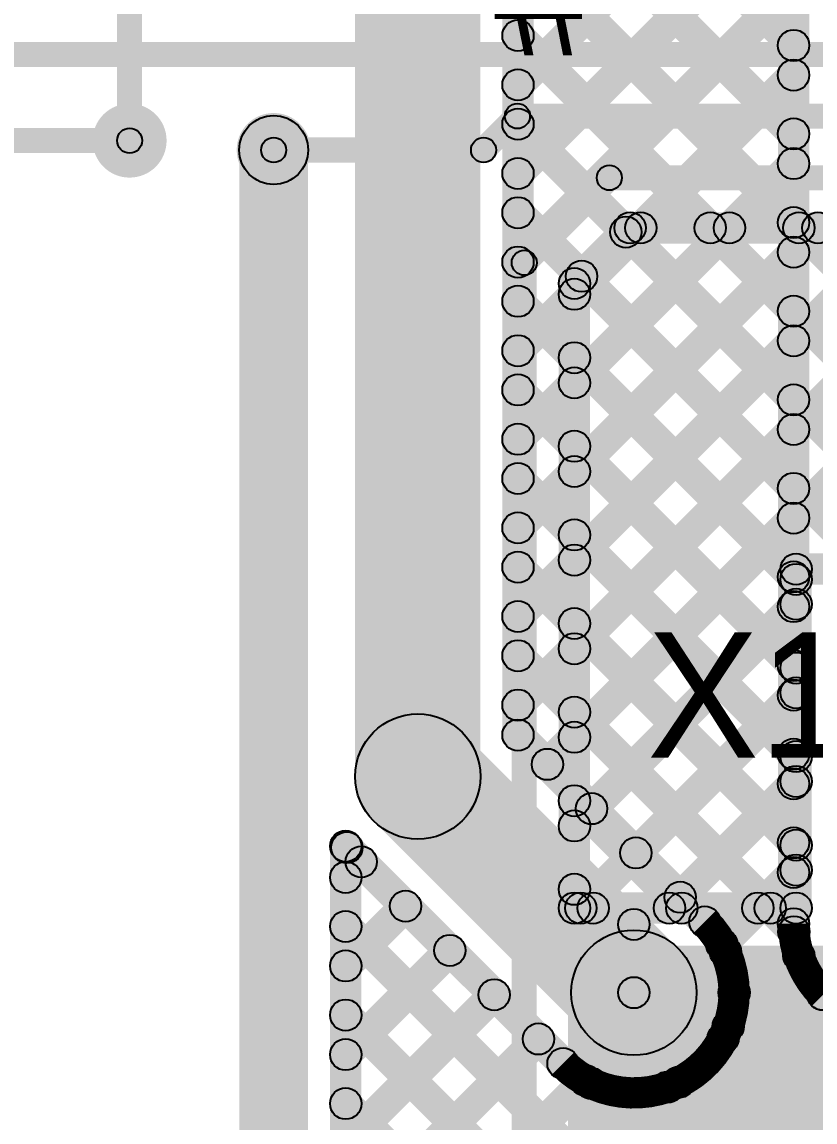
# Model space of a CAD drawing. Header units: millimetres. Extents: x -0.08 to 5.25, y -0.08 to 2.73.
# Drawn here: x 0.5716 to 0.8248, y 1.3357 to 1.6869 of the extents above; entities that cross this region are included whole.
import ezdxf

# ---------------------------------------------------------------- set-up
doc = ezdxf.new("R2010")
doc.units = ezdxf.units.MM
doc.header["$MEASUREMENT"] = 0
for name, color, linetype in [('BottomLayer', 5, 'Continuous'), ('TopLayer', 1, 'Continuous'), ('TopOverlay', 2, 'Continuous'), ('ViaHoleLayer', 16, 'Continuous')]:
    doc.layers.add(name, color=color, linetype=linetype)

msp = doc.modelspace()

# ---------------------------------------------------------------- hatches: boundary and pattern name
at = {"layer": 'BottomLayer'}
for points in [[(0.823, 1.399), (0.813, 1.399), (0.813, 2.06531), (0.823, 2.06531)], [(0.718, 1.446), (0.678, 1.446), (0.678, 1.775), (0.718, 1.775)], [(0.735, 1.45925), (0.725, 1.45925), (0.725, 1.775), (0.735, 1.775)], [(0.72646, 1.76387), (0.73354, 1.77094), (0.82154, 1.68294), (0.81446, 1.67587)], [(0.73354, 1.66326), (0.72646, 1.67033), (0.81446, 1.75833), (0.82154, 1.75126)], [(0.72646, 1.73559), (0.73354, 1.74266), (0.82154, 1.65466), (0.81446, 1.64759)], [(0.73354, 1.63497), (0.72646, 1.64204), (0.81446, 1.73004), (0.82154, 1.72297)], [(0.61, 1.649), (0.602, 1.649), (0.602, 1.727), (0.61, 1.727)], [(0.72646, 1.7073), (0.73354, 1.71437), (0.82154, 1.62637), (0.81446, 1.6193)], [(0.73354, 1.60669), (0.72646, 1.61376), (0.81446, 1.70176), (0.82154, 1.69469)], [(0.72646, 1.67902), (0.73354, 1.68609), (0.82154, 1.59809), (0.81446, 1.59102)], [(0.73354, 1.5784), (0.72646, 1.58548), (0.81446, 1.67348), (0.82154, 1.6664)], [(0.72646, 1.65073), (0.73354, 1.6578), (0.82154, 1.5698), (0.81446, 1.56273)], [(0.663, 0.70674), (0.641, 0.70674), (0.641, 1.646), (0.663, 1.646)], [(0.73354, 1.55012), (0.72646, 1.55719), (0.81446, 1.64519), (0.82154, 1.63812)], [(0.72646, 1.62245), (0.73354, 1.62952), (0.82154, 1.54152), (0.81446, 1.53445)], [(0.73354, 1.52184), (0.72646, 1.52891), (0.81446, 1.61691), (0.82154, 1.60984)], [(0.72646, 1.59416), (0.73354, 1.60123), (0.82154, 1.51323), (0.81446, 1.50616)], [(0.73354, 1.49355), (0.72646, 1.50062), (0.81446, 1.58862), (0.82154, 1.58155)], [(0.72646, 1.56588), (0.73354, 1.57295), (0.82154, 1.48495), (0.81446, 1.47788)], [(0.73354, 1.46527), (0.72646, 1.47234), (0.81446, 1.56034), (0.82154, 1.55327)], [(0.72646, 1.53759), (0.73354, 1.54467), (0.82154, 1.45667), (0.81446, 1.44959)], [(0.7429, 1.44635), (0.73583, 1.45342), (0.81446, 1.53205), (0.82154, 1.52498)], [(0.72646, 1.50931), (0.73354, 1.51638), (0.82154, 1.42838), (0.81446, 1.42131)], [(0.75705, 1.43221), (0.74997, 1.43928), (0.81446, 1.50377), (0.82154, 1.4967)], [(0.72646, 1.48103), (0.73354, 1.4881), (0.82164, 1.4), (0.81457, 1.39293)], [(0.77119, 1.41807), (0.76412, 1.42514), (0.81446, 1.47549), (0.82154, 1.46841)], [(0.72646, 1.45572), (0.73354, 1.46279), (0.79316, 1.40316), (0.78609, 1.39609)], [(0.68386, 1.43186), (0.71214, 1.46014), (0.78114, 1.39114), (0.75286, 1.36286)], [(0.78533, 1.40392), (0.77826, 1.411), (0.81446, 1.4472), (0.82154, 1.44013)], [(0.67186, 1.41981), (0.67894, 1.42688), (0.74791, 1.35791), (0.74084, 1.35084)], [(0.68, 0.71627), (0.67, 0.71627), (0.67, 1.42375), (0.68, 1.42375)], [(0.67854, 1.41027), (0.67146, 1.41734), (0.67644, 1.42231), (0.68351, 1.41524)], [(0.79857, 1.38889), (0.7915, 1.39596), (0.81446, 1.41892), (0.82154, 1.41185)], [(0.67854, 1.38198), (0.67146, 1.38905), (0.69058, 1.40817), (0.69765, 1.4011)], [(0.67146, 1.3946), (0.67854, 1.40168), (0.90654, 1.17368), (0.89946, 1.1666)], [(0.67854, 1.3537), (0.67146, 1.36077), (0.70472, 1.39403), (0.71179, 1.38695)], [(0.79267, 1.38653), (0.79975, 1.3936), (0.93081, 1.26254), (0.92374, 1.25546)], [(0.80067, 1.36269), (0.7936, 1.36977), (0.81614, 1.39231), (0.82321, 1.38524)], [(0.67854, 1.32541), (0.67146, 1.33249), (0.71886, 1.37988), (0.72593, 1.37281)], [(0.82386, 1.37281), (0.83094, 1.37988), (0.89888, 1.31194), (0.89181, 1.30486)], [(0.67854, 1.21228), (0.67146, 1.21935), (0.82793, 1.37581), (0.835, 1.36874)], [(0.67146, 1.36632), (0.67854, 1.37339), (0.90654, 1.14539), (0.89946, 1.13832)], [(0.79198, 1.35894), (0.79905, 1.36601), (0.91667, 1.24839), (0.9096, 1.24132)], [(0.67854, 1.29713), (0.67146, 1.3042), (0.733, 1.36574), (0.74008, 1.35867)], [(0.67854, 1.18399), (0.67146, 1.19106), (0.84207, 1.36167), (0.84914, 1.3546)], [(0.67854, 1.26885), (0.67146, 1.27592), (0.74804, 1.3525), (0.75511, 1.34543)], [(0.67854, 1.24056), (0.67146, 1.24763), (0.77423, 1.3504), (0.78131, 1.34333)], [(0.74985, 1.34451), (0.75692, 1.35158), (0.90654, 1.20196), (0.89946, 1.19489)], [(0.77779, 1.34485), (0.78486, 1.35192), (0.90691, 1.22987), (0.89984, 1.2228)], [(0.67146, 1.33804), (0.67854, 1.34511), (0.90654, 1.11711), (0.89946, 1.11004)]]:
    msp.add_hatch(color=5, dxfattribs=at).paths.add_polyline_path(points)
h = msp.add_hatch(color=5, dxfattribs=at)
edge = h.paths.add_edge_path()
edge.add_arc((0.73, 1.68255), 0.005, 0, 360)
h = msp.add_hatch(color=5, dxfattribs=at)
edge = h.paths.add_edge_path()
edge.add_arc((0.818, 1.6794), 0.005, 0, 360)
h = msp.add_hatch(color=5, dxfattribs=at)
edge = h.paths.add_edge_path()
edge.add_arc((0.73, 1.66679), 0.005, 0, 360)
h = msp.add_hatch(color=5, dxfattribs=at)
edge = h.paths.add_edge_path()
edge.add_arc((0.818, 1.66994), 0.005, 0, 360)
h = msp.add_hatch(color=5, dxfattribs=at)
edge = h.paths.add_edge_path()
edge.add_arc((0.606, 1.649), 0.01181, 0, 360)
h = msp.add_hatch(color=5, dxfattribs=at)
edge = h.paths.add_edge_path()
edge.add_arc((0.652, 1.646), 0.01181, 0, 360)
h = msp.add_hatch(color=5, dxfattribs=at)
edge = h.paths.add_edge_path()
edge.add_arc((0.73, 1.65427), 0.005, 0, 360)
h = msp.add_hatch(color=5, dxfattribs=at)
edge = h.paths.add_edge_path()
edge.add_arc((0.652, 1.646), 0.011, 0, 360)
h = msp.add_hatch(color=5, dxfattribs=at)
edge = h.paths.add_edge_path()
edge.add_arc((0.818, 1.65112), 0.005, 0, 360)
h = msp.add_hatch(color=5, dxfattribs=at)
edge = h.paths.add_edge_path()
edge.add_arc((0.606, 1.649), 0.004, 0, 360)
h = msp.add_hatch(color=5, dxfattribs=at)
edge = h.paths.add_edge_path()
edge.add_arc((0.73, 1.63851), 0.005, 0, 360)
h = msp.add_hatch(color=5, dxfattribs=at)
edge = h.paths.add_edge_path()
edge.add_arc((0.818, 1.64166), 0.005, 0, 360)
h = msp.add_hatch(color=5, dxfattribs=at)
edge = h.paths.add_edge_path()
edge.add_arc((0.73, 1.62598), 0.005, 0, 360)
h = msp.add_hatch(color=5, dxfattribs=at)
edge = h.paths.add_edge_path()
edge.add_arc((0.818, 1.62284), 0.005, 0, 360)
h = msp.add_hatch(color=5, dxfattribs=at)
edge = h.paths.add_edge_path()
edge.add_arc((0.818, 1.61337), 0.005, 0, 360)
h = msp.add_hatch(color=5, dxfattribs=at)
edge = h.paths.add_edge_path()
edge.add_arc((0.73, 1.61022), 0.005, 0, 360)
h = msp.add_hatch(color=5, dxfattribs=at)
edge = h.paths.add_edge_path()
edge.add_arc((0.73, 1.5977), 0.005, 0, 360)
h = msp.add_hatch(color=5, dxfattribs=at)
edge = h.paths.add_edge_path()
edge.add_arc((0.818, 1.59455), 0.005, 0, 360)
h = msp.add_hatch(color=5, dxfattribs=at)
edge = h.paths.add_edge_path()
edge.add_arc((0.818, 1.58509), 0.005, 0, 360)
h = msp.add_hatch(color=5, dxfattribs=at)
edge = h.paths.add_edge_path()
edge.add_arc((0.73, 1.58194), 0.005, 0, 360)
h = msp.add_hatch(color=5, dxfattribs=at)
edge = h.paths.add_edge_path()
edge.add_arc((0.73, 1.56941), 0.005, 0, 360)
h = msp.add_hatch(color=5, dxfattribs=at)
edge = h.paths.add_edge_path()
edge.add_arc((0.818, 1.56627), 0.005, 0, 360)
h = msp.add_hatch(color=5, dxfattribs=at)
edge = h.paths.add_edge_path()
edge.add_arc((0.818, 1.5568), 0.005, 0, 360)
h = msp.add_hatch(color=5, dxfattribs=at)
edge = h.paths.add_edge_path()
edge.add_arc((0.73, 1.55366), 0.005, 0, 360)
h = msp.add_hatch(color=5, dxfattribs=at)
edge = h.paths.add_edge_path()
edge.add_arc((0.73, 1.54113), 0.005, 0, 360)
h = msp.add_hatch(color=5, dxfattribs=at)
edge = h.paths.add_edge_path()
edge.add_arc((0.818, 1.53798), 0.005, 0, 360)
h = msp.add_hatch(color=5, dxfattribs=at)
edge = h.paths.add_edge_path()
edge.add_arc((0.818, 1.52852), 0.005, 0, 360)
h = msp.add_hatch(color=5, dxfattribs=at)
edge = h.paths.add_edge_path()
edge.add_arc((0.73, 1.52537), 0.005, 0, 360)
h = msp.add_hatch(color=5, dxfattribs=at)
edge = h.paths.add_edge_path()
edge.add_arc((0.73, 1.51285), 0.005, 0, 360)
h = msp.add_hatch(color=5, dxfattribs=at)
edge = h.paths.add_edge_path()
edge.add_arc((0.818, 1.5097), 0.005, 0, 360)
h = msp.add_hatch(color=5, dxfattribs=at)
edge = h.paths.add_edge_path()
edge.add_arc((0.818, 1.50023), 0.005, 0, 360)
h = msp.add_hatch(color=5, dxfattribs=at)
edge = h.paths.add_edge_path()
edge.add_arc((0.73, 1.49709), 0.005, 0, 360)
h = msp.add_hatch(color=5, dxfattribs=at)
edge = h.paths.add_edge_path()
edge.add_arc((0.73, 1.48456), 0.005, 0, 360)
h = msp.add_hatch(color=5, dxfattribs=at)
edge = h.paths.add_edge_path()
edge.add_arc((0.818, 1.48141), 0.005, 0, 360)
h = msp.add_hatch(color=5, dxfattribs=at)
edge = h.paths.add_edge_path()
edge.add_arc((0.818, 1.47195), 0.005, 0, 360)
h = msp.add_hatch(color=5, dxfattribs=at)
edge = h.paths.add_edge_path()
edge.add_arc((0.73, 1.4688), 0.005, 0, 360)
h = msp.add_hatch(color=5, dxfattribs=at)
edge = h.paths.add_edge_path()
edge.add_arc((0.698, 1.446), 0.02, 0, 360)
h = msp.add_hatch(color=5, dxfattribs=at)
edge = h.paths.add_edge_path()
edge.add_arc((0.698, 1.446), 0.02, 0, 360)
h = msp.add_hatch(color=5, dxfattribs=at)
edge = h.paths.add_edge_path()
edge.add_arc((0.73, 1.45925), 0.005, 0, 360)
h = msp.add_hatch(color=5, dxfattribs=at)
edge = h.paths.add_edge_path()
edge.add_arc((0.73, 1.45925), 0.005, 0, 360)
h = msp.add_hatch(color=5, dxfattribs=at)
edge = h.paths.add_edge_path()
edge.add_arc((0.818, 1.45313), 0.005, 0, 360)
h = msp.add_hatch(color=5, dxfattribs=at)
edge = h.paths.add_edge_path()
edge.add_arc((0.73937, 1.44989), 0.005, 0, 360)
h = msp.add_hatch(color=5, dxfattribs=at)
edge = h.paths.add_edge_path()
edge.add_arc((0.818, 1.44367), 0.005, 0, 360)
h = msp.add_hatch(color=5, dxfattribs=at)
edge = h.paths.add_edge_path()
edge.add_arc((0.75351, 1.43574), 0.005, 0, 360)
h = msp.add_hatch(color=5, dxfattribs=at)
edge = h.paths.add_edge_path()
edge.add_arc((0.818, 1.42485), 0.005, 0, 360)
h = msp.add_hatch(color=5, dxfattribs=at)
edge = h.paths.add_edge_path()
edge.add_arc((0.675, 1.42375), 0.005, 0, 360)
h = msp.add_hatch(color=5, dxfattribs=at)
edge = h.paths.add_edge_path()
edge.add_arc((0.6754, 1.42334), 0.005, 0, 360)
h = msp.add_hatch(color=5, dxfattribs=at)
edge = h.paths.add_edge_path()
edge.add_arc((0.76765, 1.4216), 0.005, 0, 360)
h = msp.add_hatch(color=5, dxfattribs=at)
edge = h.paths.add_edge_path()
edge.add_arc((0.67997, 1.41877), 0.005, 0, 360)
h = msp.add_hatch(color=5, dxfattribs=at)
edge = h.paths.add_edge_path()
edge.add_arc((0.675, 1.4138), 0.005, 0, 360)
h = msp.add_hatch(color=5, dxfattribs=at)
edge = h.paths.add_edge_path()
edge.add_arc((0.818, 1.41538), 0.005, 0, 360)
h = msp.add_hatch(color=5, dxfattribs=at)
edge = h.paths.add_edge_path()
edge.add_arc((0.78179, 1.40746), 0.005, 0, 360)
h = msp.add_hatch(color=5, dxfattribs=at)
edge = h.paths.add_edge_path()
edge.add_arc((0.69411, 1.40463), 0.005, 0, 360)
h = msp.add_hatch(color=5, dxfattribs=at)
edge = h.paths.add_edge_path()
edge.add_arc((0.78963, 1.39963), 0.005, 0, 360)
h = msp.add_hatch(color=5, dxfattribs=at)
edge = h.paths.add_edge_path()
edge.add_arc((0.78963, 1.39963), 0.005, 0, 360)
h = msp.add_hatch(color=5, dxfattribs=at)
edge = h.paths.add_edge_path()
edge.add_arc((0.675, 1.39814), 0.005, 0, 360)
h = msp.add_hatch(color=5, dxfattribs=at)
edge = h.paths.add_edge_path()
edge.add_arc((0.818, 1.399), 0.005, 0, 360)
h = msp.add_hatch(color=5, dxfattribs=at)
edge = h.paths.add_edge_path()
edge.add_arc((0.818, 1.399), 0.005, 0, 360)
h = msp.add_hatch(color=5, dxfattribs=at)
edge = h.paths.add_edge_path()
edge.add_arc((0.818, 1.399), 0.005, 0, 360)
h = msp.add_hatch(color=5, dxfattribs=at)
edge = h.paths.add_edge_path()
edge.add_arc((0.8181, 1.39646), 0.005, 0, 360)
h = msp.add_hatch(color=5, dxfattribs=at)
edge = h.paths.add_edge_path()
edge.add_arc((0.70826, 1.39049), 0.005, 0, 360)
h = msp.add_hatch(color=5, dxfattribs=at)
edge = h.paths.add_edge_path()
edge.add_arc((0.767, 1.377), 0.02, 0, 360)
h = msp.add_hatch(color=5, dxfattribs=at)
edge = h.paths.add_edge_path()
edge.add_arc((0.79504, 1.39242), 0.005, 0, 360)
h = msp.add_hatch(color=5, dxfattribs=at)
edge = h.paths.add_edge_path()
edge.add_arc((0.79621, 1.39007), 0.005, 0, 360)
h = msp.add_hatch(color=5, dxfattribs=at)
edge = h.paths.add_edge_path()
edge.add_arc((0.81968, 1.38877), 0.005, 0, 360)
h = msp.add_hatch(color=5, dxfattribs=at)
edge = h.paths.add_edge_path()
edge.add_arc((0.675, 1.38552), 0.005, 0, 360)
h = msp.add_hatch(color=5, dxfattribs=at)
edge = h.paths.add_edge_path()
edge.add_arc((0.767, 1.377), 0.01181, 0, 360)
h = msp.add_hatch(color=5, dxfattribs=at)
edge = h.paths.add_edge_path()
edge.add_arc((0.7224, 1.37635), 0.005, 0, 360)
h = msp.add_hatch(color=5, dxfattribs=at)
edge = h.paths.add_edge_path()
edge.add_arc((0.799, 1.377), 0.005, 0, 360)
h = msp.add_hatch(color=5, dxfattribs=at)
edge = h.paths.add_edge_path()
edge.add_arc((0.799, 1.377), 0.005, 0, 360)
h = msp.add_hatch(color=5, dxfattribs=at)
edge = h.paths.add_edge_path()
edge.add_arc((0.82737, 1.37637), 0.005, 0, 360)
h = msp.add_hatch(color=5, dxfattribs=at)
edge = h.paths.add_edge_path()
edge.add_arc((0.8274, 1.37634), 0.005, 0, 360)
h = msp.add_hatch(color=5, dxfattribs=at)
edge = h.paths.add_edge_path()
edge.add_arc((0.8274, 1.37634), 0.005, 0, 360)
h = msp.add_hatch(color=5, dxfattribs=at)
edge = h.paths.add_edge_path()
edge.add_arc((0.675, 1.36986), 0.005, 0, 360)
h = msp.add_hatch(color=5, dxfattribs=at)
edge = h.paths.add_edge_path()
edge.add_arc((0.79713, 1.36623), 0.005, 0, 360)
h = msp.add_hatch(color=5, dxfattribs=at)
edge = h.paths.add_edge_path()
edge.add_arc((0.73654, 1.36221), 0.005, 0, 360)
h = msp.add_hatch(color=5, dxfattribs=at)
edge = h.paths.add_edge_path()
edge.add_arc((0.79552, 1.36248), 0.005, 0, 360)
h = msp.add_hatch(color=5, dxfattribs=at)
edge = h.paths.add_edge_path()
edge.add_arc((0.675, 1.35723), 0.005, 0, 360)
h = msp.add_hatch(color=5, dxfattribs=at)
edge = h.paths.add_edge_path()
edge.add_arc((0.74437, 1.35437), 0.005, 0, 360)
h = msp.add_hatch(color=5, dxfattribs=at)
edge = h.paths.add_edge_path()
edge.add_arc((0.74437, 1.35437), 0.005, 0, 360)
h = msp.add_hatch(color=5, dxfattribs=at)
edge = h.paths.add_edge_path()
edge.add_arc((0.75158, 1.34896), 0.005, 0, 360)
h = msp.add_hatch(color=5, dxfattribs=at)
edge = h.paths.add_edge_path()
edge.add_arc((0.75338, 1.34804), 0.005, 0, 360)
h = msp.add_hatch(color=5, dxfattribs=at)
edge = h.paths.add_edge_path()
edge.add_arc((0.78132, 1.34838), 0.005, 0, 360)
h = msp.add_hatch(color=5, dxfattribs=at)
edge = h.paths.add_edge_path()
edge.add_arc((0.77777, 1.34687), 0.005, 0, 360)
h = msp.add_hatch(color=5, dxfattribs=at)
edge = h.paths.add_edge_path()
edge.add_arc((0.675, 1.34157), 0.005, 0, 360)
at = {"layer": 'TopLayer'}
for points in [[(0.54922, 1.67252), (0.54922, 1.68052), (0.878, 1.68052), (0.878, 1.67252)], [(0.72183, 1.64317), (0.71617, 1.64883), (0.72701, 1.65966), (0.73266, 1.65401)], [(0.72983, 1.65283), (0.72983, 1.66083), (0.878, 1.66083), (0.878, 1.65283)], [(0.367, 1.645), (0.367, 1.653), (0.606, 1.653), (0.606, 1.645)], [(0.652, 1.642), (0.652, 1.65), (0.719, 1.65), (0.719, 1.642)], [(0.73483, 1.60717), (0.72917, 1.61283), (0.75632, 1.63998), (0.76198, 1.63432)], [(0.75915, 1.63315), (0.75915, 1.64115), (0.878, 1.64115), (0.878, 1.63315)], [(0.76578, 1.61615), (0.76578, 1.62615), (0.83647, 1.62615), (0.83647, 1.61615)], [(0.75154, 1.53984), (0.74446, 1.54691), (0.82224, 1.62469), (0.82931, 1.61761)], [(0.75154, 1.5964), (0.74446, 1.60348), (0.76567, 1.62469), (0.77275, 1.61761)], [(0.75154, 1.56812), (0.74446, 1.57519), (0.79396, 1.62469), (0.80103, 1.61761)], [(0.75154, 1.59984), (0.74446, 1.60691), (0.76224, 1.62469), (0.76931, 1.61761)], [(0.75154, 1.51155), (0.74446, 1.51862), (0.84862, 1.62278), (0.85569, 1.61571)], [(0.75154, 1.48327), (0.74446, 1.49034), (0.87691, 1.62278), (0.88398, 1.61571)], [(0.75154, 1.45498), (0.74446, 1.46205), (0.90519, 1.62278), (0.91226, 1.61571)], [(0.76091, 1.61628), (0.76798, 1.62336), (0.85777, 1.53357), (0.8507, 1.5265)], [(0.78787, 1.61761), (0.79494, 1.62469), (0.877, 1.54262), (0.86993, 1.53555)], [(0.81615, 1.61761), (0.82322, 1.62469), (0.90529, 1.54262), (0.89821, 1.53555)], [(0.736, 0.955), (0.728, 0.955), (0.728, 1.61), (0.736, 1.61)], [(0.74677, 1.60214), (0.75384, 1.60921), (0.84511, 1.51795), (0.83804, 1.51088)], [(0.753, 1.404), (0.743, 1.404), (0.743, 1.60337), (0.753, 1.60337)], [(0.74446, 1.57616), (0.75154, 1.58323), (0.82231, 1.51246), (0.81524, 1.50539)], [(0.74446, 1.54788), (0.75154, 1.55495), (0.82231, 1.48418), (0.81524, 1.47711)], [(0.74446, 1.51959), (0.75154, 1.52667), (0.82231, 1.45589), (0.81524, 1.44882)], [(0.81877, 1.5072), (0.81877, 1.5172), (0.84113, 1.5172), (0.84113, 1.5072)], [(0.82377, 1.404), (0.81377, 1.404), (0.81377, 1.5122), (0.82377, 1.5122)], [(0.75154, 1.4267), (0.74446, 1.43377), (0.81524, 1.50454), (0.82231, 1.49747)], [(0.74446, 1.49131), (0.75154, 1.49838), (0.82231, 1.42761), (0.81524, 1.42054)], [(0.75359, 1.40046), (0.74651, 1.40754), (0.81524, 1.47626), (0.82231, 1.46919)], [(0.74446, 1.46303), (0.75154, 1.4701), (0.8141, 1.40754), (0.80703, 1.40046)], [(0.78187, 1.40046), (0.7748, 1.40754), (0.81524, 1.44797), (0.82231, 1.4409)], [(0.74446, 1.43474), (0.75154, 1.44181), (0.78581, 1.40754), (0.77874, 1.40046)], [(0.81015, 1.40046), (0.80308, 1.40754), (0.81524, 1.41969), (0.82231, 1.41262)], [(0.74446, 1.40646), (0.75154, 1.41353), (0.75753, 1.40754), (0.75046, 1.40046)], [(0.748, 1.399), (0.748, 1.409), (0.81877, 1.409), (0.81877, 1.399)], [(0.772, 1.377), (0.762, 1.377), (0.762, 1.39881), (0.772, 1.39881)], [(0.746, 1.185), (1.01, 1.185), (1.01, 1.392), (0.746, 1.392)]]:
    msp.add_hatch(color=1, dxfattribs=at).paths.add_polyline_path(points)
h = msp.add_hatch(color=1, dxfattribs=at)
edge = h.paths.add_edge_path()
edge.add_arc((0.606, 1.649), 0.01181, 0, 360)
h = msp.add_hatch(color=1, dxfattribs=at)
edge = h.paths.add_edge_path()
edge.add_arc((0.652, 1.646), 0.01181, 0, 360)
h = msp.add_hatch(color=1, dxfattribs=at)
edge = h.paths.add_edge_path()
edge.add_arc((0.72983, 1.65683), 0.004, 0, 360)
h = msp.add_hatch(color=1, dxfattribs=at)
edge = h.paths.add_edge_path()
edge.add_arc((0.72983, 1.65683), 0.004, 0, 360)
h = msp.add_hatch(color=1, dxfattribs=at)
edge = h.paths.add_edge_path()
edge.add_arc((0.606, 1.649), 0.004, 0, 360)
h = msp.add_hatch(color=1, dxfattribs=at)
edge = h.paths.add_edge_path()
edge.add_arc((0.652, 1.646), 0.004, 0, 360)
h = msp.add_hatch(color=1, dxfattribs=at)
edge = h.paths.add_edge_path()
edge.add_arc((0.719, 1.646), 0.004, 0, 360)
h = msp.add_hatch(color=1, dxfattribs=at)
edge = h.paths.add_edge_path()
edge.add_arc((0.719, 1.646), 0.004, 0, 360)
h = msp.add_hatch(color=1, dxfattribs=at)
edge = h.paths.add_edge_path()
edge.add_arc((0.75915, 1.63715), 0.004, 0, 360)
h = msp.add_hatch(color=1, dxfattribs=at)
edge = h.paths.add_edge_path()
edge.add_arc((0.75915, 1.63715), 0.004, 0, 360)
h = msp.add_hatch(color=1, dxfattribs=at)
edge = h.paths.add_edge_path()
edge.add_arc((0.76578, 1.62115), 0.005, 0, 360)
h = msp.add_hatch(color=1, dxfattribs=at)
edge = h.paths.add_edge_path()
edge.add_arc((0.76578, 1.62115), 0.005, 0, 360)
h = msp.add_hatch(color=1, dxfattribs=at)
edge = h.paths.add_edge_path()
edge.add_arc((0.76921, 1.62115), 0.005, 0, 360)
h = msp.add_hatch(color=1, dxfattribs=at)
edge = h.paths.add_edge_path()
edge.add_arc((0.7914, 1.62115), 0.005, 0, 360)
h = msp.add_hatch(color=1, dxfattribs=at)
edge = h.paths.add_edge_path()
edge.add_arc((0.79749, 1.62115), 0.005, 0, 360)
h = msp.add_hatch(color=1, dxfattribs=at)
edge = h.paths.add_edge_path()
edge.add_arc((0.81969, 1.62115), 0.005, 0, 360)
h = msp.add_hatch(color=1, dxfattribs=at)
edge = h.paths.add_edge_path()
edge.add_arc((0.82578, 1.62115), 0.005, 0, 360)
h = msp.add_hatch(color=1, dxfattribs=at)
edge = h.paths.add_edge_path()
edge.add_arc((0.76445, 1.61982), 0.005, 0, 360)
h = msp.add_hatch(color=1, dxfattribs=at)
edge = h.paths.add_edge_path()
edge.add_arc((0.732, 1.61), 0.004, 0, 360)
h = msp.add_hatch(color=1, dxfattribs=at)
edge = h.paths.add_edge_path()
edge.add_arc((0.732, 1.61), 0.004, 0, 360)
h = msp.add_hatch(color=1, dxfattribs=at)
edge = h.paths.add_edge_path()
edge.add_arc((0.748, 1.60337), 0.005, 0, 360)
h = msp.add_hatch(color=1, dxfattribs=at)
edge = h.paths.add_edge_path()
edge.add_arc((0.748, 1.60337), 0.005, 0, 360)
h = msp.add_hatch(color=1, dxfattribs=at)
edge = h.paths.add_edge_path()
edge.add_arc((0.75031, 1.60568), 0.005, 0, 360)
h = msp.add_hatch(color=1, dxfattribs=at)
edge = h.paths.add_edge_path()
edge.add_arc((0.748, 1.59994), 0.005, 0, 360)
h = msp.add_hatch(color=1, dxfattribs=at)
edge = h.paths.add_edge_path()
edge.add_arc((0.748, 1.5797), 0.005, 0, 360)
h = msp.add_hatch(color=1, dxfattribs=at)
edge = h.paths.add_edge_path()
edge.add_arc((0.748, 1.57166), 0.005, 0, 360)
h = msp.add_hatch(color=1, dxfattribs=at)
edge = h.paths.add_edge_path()
edge.add_arc((0.748, 1.55141), 0.005, 0, 360)
h = msp.add_hatch(color=1, dxfattribs=at)
edge = h.paths.add_edge_path()
edge.add_arc((0.748, 1.54337), 0.005, 0, 360)
h = msp.add_hatch(color=1, dxfattribs=at)
edge = h.paths.add_edge_path()
edge.add_arc((0.748, 1.52313), 0.005, 0, 360)
h = msp.add_hatch(color=1, dxfattribs=at)
edge = h.paths.add_edge_path()
edge.add_arc((0.748, 1.51509), 0.005, 0, 360)
h = msp.add_hatch(color=1, dxfattribs=at)
edge = h.paths.add_edge_path()
edge.add_arc((0.81877, 1.5122), 0.005, 0, 360)
h = msp.add_hatch(color=1, dxfattribs=at)
edge = h.paths.add_edge_path()
edge.add_arc((0.81877, 1.5122), 0.005, 0, 360)
h = msp.add_hatch(color=1, dxfattribs=at)
edge = h.paths.add_edge_path()
edge.add_arc((0.81877, 1.50893), 0.005, 0, 360)
h = msp.add_hatch(color=1, dxfattribs=at)
edge = h.paths.add_edge_path()
edge.add_arc((0.81877, 1.50101), 0.005, 0, 360)
h = msp.add_hatch(color=1, dxfattribs=at)
edge = h.paths.add_edge_path()
edge.add_arc((0.748, 1.49485), 0.005, 0, 360)
h = msp.add_hatch(color=1, dxfattribs=at)
edge = h.paths.add_edge_path()
edge.add_arc((0.748, 1.4868), 0.005, 0, 360)
h = msp.add_hatch(color=1, dxfattribs=at)
edge = h.paths.add_edge_path()
edge.add_arc((0.81877, 1.48064), 0.005, 0, 360)
h = msp.add_hatch(color=1, dxfattribs=at)
edge = h.paths.add_edge_path()
edge.add_arc((0.81877, 1.47272), 0.005, 0, 360)
h = msp.add_hatch(color=1, dxfattribs=at)
edge = h.paths.add_edge_path()
edge.add_arc((0.748, 1.46656), 0.005, 0, 360)
h = msp.add_hatch(color=1, dxfattribs=at)
edge = h.paths.add_edge_path()
edge.add_arc((0.748, 1.45852), 0.005, 0, 360)
h = msp.add_hatch(color=1, dxfattribs=at)
edge = h.paths.add_edge_path()
edge.add_arc((0.81877, 1.45236), 0.005, 0, 360)
h = msp.add_hatch(color=1, dxfattribs=at)
edge = h.paths.add_edge_path()
edge.add_arc((0.81877, 1.44444), 0.005, 0, 360)
h = msp.add_hatch(color=1, dxfattribs=at)
edge = h.paths.add_edge_path()
edge.add_arc((0.748, 1.43828), 0.005, 0, 360)
h = msp.add_hatch(color=1, dxfattribs=at)
edge = h.paths.add_edge_path()
edge.add_arc((0.748, 1.43023), 0.005, 0, 360)
h = msp.add_hatch(color=1, dxfattribs=at)
edge = h.paths.add_edge_path()
edge.add_arc((0.81877, 1.42407), 0.005, 0, 360)
h = msp.add_hatch(color=1, dxfattribs=at)
edge = h.paths.add_edge_path()
edge.add_arc((0.81877, 1.41615), 0.005, 0, 360)
h = msp.add_hatch(color=1, dxfattribs=at)
edge = h.paths.add_edge_path()
edge.add_arc((0.748, 1.40999), 0.005, 0, 360)
h = msp.add_hatch(color=1, dxfattribs=at)
edge = h.paths.add_edge_path()
edge.add_arc((0.748, 1.404), 0.005, 0, 360)
h = msp.add_hatch(color=1, dxfattribs=at)
edge = h.paths.add_edge_path()
edge.add_arc((0.748, 1.404), 0.005, 0, 360)
h = msp.add_hatch(color=1, dxfattribs=at)
edge = h.paths.add_edge_path()
edge.add_arc((0.75005, 1.404), 0.005, 0, 360)
h = msp.add_hatch(color=1, dxfattribs=at)
edge = h.paths.add_edge_path()
edge.add_arc((0.75399, 1.404), 0.005, 0, 360)
h = msp.add_hatch(color=1, dxfattribs=at)
edge = h.paths.add_edge_path()
edge.add_arc((0.77833, 1.404), 0.005, 0, 360)
h = msp.add_hatch(color=1, dxfattribs=at)
edge = h.paths.add_edge_path()
edge.add_arc((0.78228, 1.404), 0.005, 0, 360)
h = msp.add_hatch(color=1, dxfattribs=at)
edge = h.paths.add_edge_path()
edge.add_arc((0.80662, 1.404), 0.005, 0, 360)
h = msp.add_hatch(color=1, dxfattribs=at)
edge = h.paths.add_edge_path()
edge.add_arc((0.81056, 1.404), 0.005, 0, 360)
h = msp.add_hatch(color=1, dxfattribs=at)
edge = h.paths.add_edge_path()
edge.add_arc((0.81877, 1.404), 0.005, 0, 360)
h = msp.add_hatch(color=1, dxfattribs=at)
edge = h.paths.add_edge_path()
edge.add_arc((0.81877, 1.404), 0.005, 0, 360)
h = msp.add_hatch(color=1, dxfattribs=at)
edge = h.paths.add_edge_path()
edge.add_arc((0.767, 1.39881), 0.005, 0, 360)
h = msp.add_hatch(color=1, dxfattribs=at)
edge = h.paths.add_edge_path()
edge.add_arc((0.767, 1.377), 0.01181, 0, 360)
h = msp.add_hatch(color=1, dxfattribs=at)
edge = h.paths.add_edge_path()
edge.add_arc((0.767, 1.377), 0.005, 0, 360)
at = {"layer": 'ViaHoleLayer'}
h = msp.add_hatch(color=16, dxfattribs=at)
edge = h.paths.add_edge_path()
edge.add_arc((0.606, 1.649), 0.00591, 0, 360)
h = msp.add_hatch(color=16, dxfattribs=at)
edge = h.paths.add_edge_path()
edge.add_arc((0.652, 1.646), 0.00591, 0, 360)
h = msp.add_hatch(color=16, dxfattribs=at)
edge = h.paths.add_edge_path()
edge.add_arc((0.767, 1.377), 0.00591, 0, 360)

# ---------------------------------------------------------------- linework, layer by layer
at = {"layer": 'BottomLayer', "const_width": 0.01}
for points in [[(0.78963, 1.39963, -0.198912), (0.799, 1.377)], [(0.82737, 1.37637, -0.198912), (0.818, 1.399)], [(0.8274, 1.37634, -0.199231), (0.818, 1.399)], [(0.799, 1.377, -0.668179), (0.74437, 1.35437)]]:
    msp.add_lwpolyline(points, format="xyb", dxfattribs=at)
at = {"layer": 'BottomLayer'}
for centre, radius in [((0.73, 1.68255), 0.005), ((0.818, 1.6794), 0.005), ((0.73, 1.66679), 0.005), ((0.818, 1.66994), 0.005), ((0.73, 1.65427), 0.005), ((0.652, 1.646), 0.011), ((0.818, 1.65112), 0.005), ((0.606, 1.649), 0.004), ((0.73, 1.63851), 0.005), ((0.818, 1.64166), 0.005), ((0.73, 1.62598), 0.005), ((0.818, 1.62284), 0.005), ((0.818, 1.61337), 0.005), ((0.73, 1.61022), 0.005), ((0.73, 1.5977), 0.005), ((0.818, 1.59455), 0.005), ((0.818, 1.58509), 0.005), ((0.73, 1.58194), 0.005), ((0.73, 1.56941), 0.005), ((0.818, 1.56627), 0.005), ((0.818, 1.5568), 0.005), ((0.73, 1.55366), 0.005), ((0.73, 1.54113), 0.005), ((0.818, 1.53798), 0.005), ((0.818, 1.52852), 0.005), ((0.73, 1.52537), 0.005), ((0.73, 1.51285), 0.005), ((0.818, 1.5097), 0.005), ((0.818, 1.50023), 0.005), ((0.73, 1.49709), 0.005), ((0.73, 1.48456), 0.005), ((0.818, 1.48141), 0.005), ((0.818, 1.47195), 0.005), ((0.73, 1.4688), 0.005), ((0.698, 1.446), 0.02), ((0.698, 1.446), 0.02), ((0.73, 1.45925), 0.005), ((0.73, 1.45925), 0.005), ((0.818, 1.45313), 0.005), ((0.73937, 1.44989), 0.005), ((0.818, 1.44367), 0.005), ((0.75351, 1.43574), 0.005), ((0.818, 1.42485), 0.005), ((0.675, 1.42375), 0.005), ((0.6754, 1.42334), 0.005), ((0.76765, 1.4216), 0.005), ((0.67997, 1.41877), 0.005), ((0.675, 1.4138), 0.005), ((0.818, 1.41538), 0.005), ((0.78179, 1.40746), 0.005), ((0.69411, 1.40463), 0.005), ((0.78963, 1.39963), 0.005), ((0.78963, 1.39963), 0.005), ((0.675, 1.39814), 0.005), ((0.818, 1.399), 0.005), ((0.818, 1.399), 0.005), ((0.818, 1.399), 0.005), ((0.8181, 1.39646), 0.005), ((0.70826, 1.39049), 0.005), ((0.767, 1.377), 0.02), ((0.79504, 1.39242), 0.005), ((0.79621, 1.39007), 0.005), ((0.81968, 1.38877), 0.005), ((0.675, 1.38552), 0.005), ((0.7224, 1.37635), 0.005), ((0.799, 1.377), 0.005), ((0.799, 1.377), 0.005), ((0.82737, 1.37637), 0.005), ((0.8274, 1.37634), 0.005), ((0.8274, 1.37634), 0.005), ((0.675, 1.36986), 0.005), ((0.79713, 1.36623), 0.005), ((0.73654, 1.36221), 0.005), ((0.79552, 1.36248), 0.005), ((0.675, 1.35723), 0.005), ((0.74437, 1.35437), 0.005), ((0.74437, 1.35437), 0.005), ((0.75158, 1.34896), 0.005), ((0.75338, 1.34804), 0.005), ((0.78132, 1.34838), 0.005), ((0.77777, 1.34687), 0.005), ((0.675, 1.34157), 0.005)]:
    msp.add_circle(centre, radius, dxfattribs=at)
at = {"layer": 'TopLayer'}
for centre, radius in [((0.72983, 1.65683), 0.004), ((0.72983, 1.65683), 0.004), ((0.606, 1.649), 0.004), ((0.652, 1.646), 0.004), ((0.719, 1.646), 0.004), ((0.719, 1.646), 0.004), ((0.75915, 1.63715), 0.004), ((0.75915, 1.63715), 0.004), ((0.76578, 1.62115), 0.005), ((0.76578, 1.62115), 0.005), ((0.76921, 1.62115), 0.005), ((0.7914, 1.62115), 0.005), ((0.79749, 1.62115), 0.005), ((0.81969, 1.62115), 0.005), ((0.82578, 1.62115), 0.005), ((0.76445, 1.61982), 0.005), ((0.732, 1.61), 0.004), ((0.732, 1.61), 0.004), ((0.748, 1.60337), 0.005), ((0.748, 1.60337), 0.005), ((0.75031, 1.60568), 0.005), ((0.748, 1.59994), 0.005), ((0.748, 1.5797), 0.005), ((0.748, 1.57166), 0.005), ((0.748, 1.55141), 0.005), ((0.748, 1.54337), 0.005), ((0.748, 1.52313), 0.005), ((0.748, 1.51509), 0.005), ((0.81877, 1.5122), 0.005), ((0.81877, 1.5122), 0.005), ((0.81877, 1.50893), 0.005), ((0.81877, 1.50101), 0.005), ((0.748, 1.49485), 0.005), ((0.748, 1.4868), 0.005), ((0.81877, 1.48064), 0.005), ((0.81877, 1.47272), 0.005), ((0.748, 1.46656), 0.005), ((0.748, 1.45852), 0.005), ((0.81877, 1.45236), 0.005), ((0.81877, 1.44444), 0.005), ((0.748, 1.43828), 0.005), ((0.748, 1.43023), 0.005), ((0.81877, 1.42407), 0.005), ((0.81877, 1.41615), 0.005), ((0.748, 1.40999), 0.005), ((0.748, 1.404), 0.005), ((0.748, 1.404), 0.005), ((0.75005, 1.404), 0.005), ((0.75399, 1.404), 0.005), ((0.77833, 1.404), 0.005), ((0.78228, 1.404), 0.005), ((0.80662, 1.404), 0.005), ((0.81056, 1.404), 0.005), ((0.81877, 1.404), 0.005), ((0.81877, 1.404), 0.005), ((0.767, 1.39881), 0.005), ((0.767, 1.377), 0.005)]:
    msp.add_circle(centre, radius, dxfattribs=at)

# ---------------------------------------------------------------- texts
at = {"layer": 'TopOverlay', "text_generation_flag": 2}
msp.add_text('#', height=0.04, rotation=180, dxfattribs=at).set_placement((0.721, 1.716))
at = {"layer": 'TopOverlay'}
msp.add_text('X1', height=0.04, dxfattribs=at).set_placement((0.77123, 1.45201))

doc.saveas('drawing.dxf')
